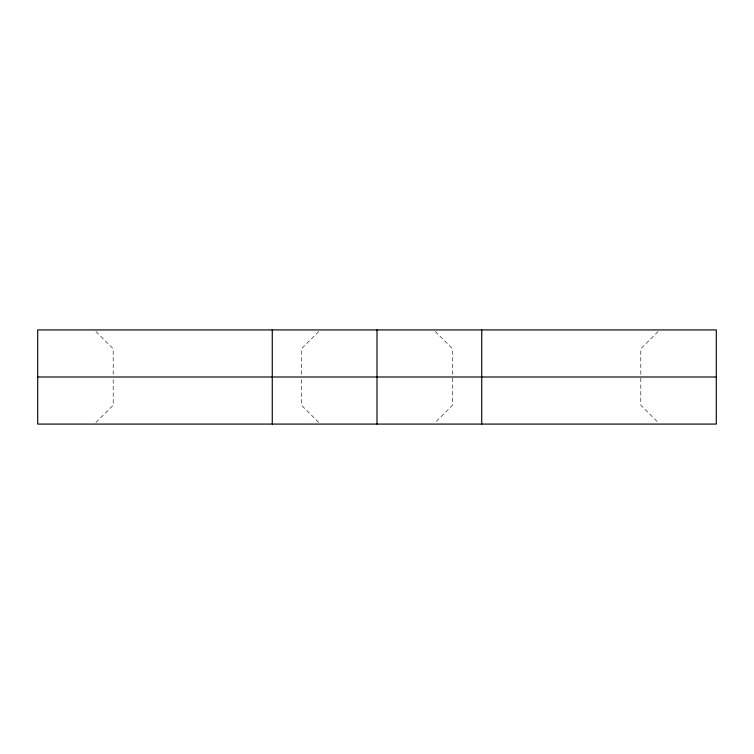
<?xml version="1.0" encoding="UTF-8"?>
<svg xmlns="http://www.w3.org/2000/svg" width="754" height="754" viewBox="0 0 754 754"><rect width="100%" height="100%" fill="white"/><g stroke="black" fill="none" stroke-linecap="round" stroke-linejoin="round"><path stroke-width="0.57" stroke-dasharray="3.77 2.83" d="M452.494 378.178L452.494 405.247L435.256 422.438M640.806 378.178L640.806 405.247L658.044 422.438M95.956 422.438L113.194 405.247L113.194 378.178M318.744 331.562L301.506 348.753L301.506 374.644M658.044 331.562L640.806 348.753L640.806 374.644M435.256 331.562L452.494 348.753L452.494 374.644M318.744 422.438L301.506 405.247L301.506 378.178M95.956 331.562L113.194 348.753L113.194 374.644"/><path stroke-width="1.13" d="M481.731 424.078L481.731 329.922M716.3 377L716.3 424.078L37.7 424.078L37.7 329.922L716.3 329.922L716.3 377L37.7 377M377 329.922L377 424.078M272.269 329.922L272.269 424.078"/></g></svg>
